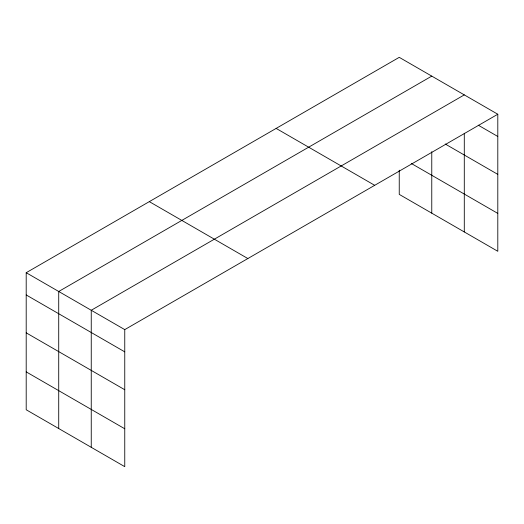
<?xml version="1.0" encoding="UTF-8"?>
<svg xmlns="http://www.w3.org/2000/svg" width="524" height="524" viewBox="0 0 524 524"><rect width="100%" height="100%" fill="white"/><g stroke="black" fill="none" stroke-linecap="round" stroke-linejoin="round"><path stroke-width="0.79" d="M497.8 114.239L399.242 57.339L26.2 272.709L26.2 409.761L124.758 466.661L124.758 329.616L497.8 114.239L497.8 251.291L399.242 194.384L399.242 170.202M464.29 133.253L464.29 231.942M431.769 76.118L58.721 291.488L58.721 428.54M464.29 94.89L91.248 310.267L91.248 447.319M478.255 125.19L497.8 136.476M445.204 143.995L497.8 174.368M411.261 163.442L497.8 213.399M276.141 128.413L374.693 185.313M149.307 201.635L247.859 258.542M26.2 272.709L124.758 329.616M26.2 294.953L124.758 351.853M26.2 332.838L124.758 389.738M26.2 371.876L124.758 428.776M431.769 151.691L431.769 213.163"/></g></svg>
